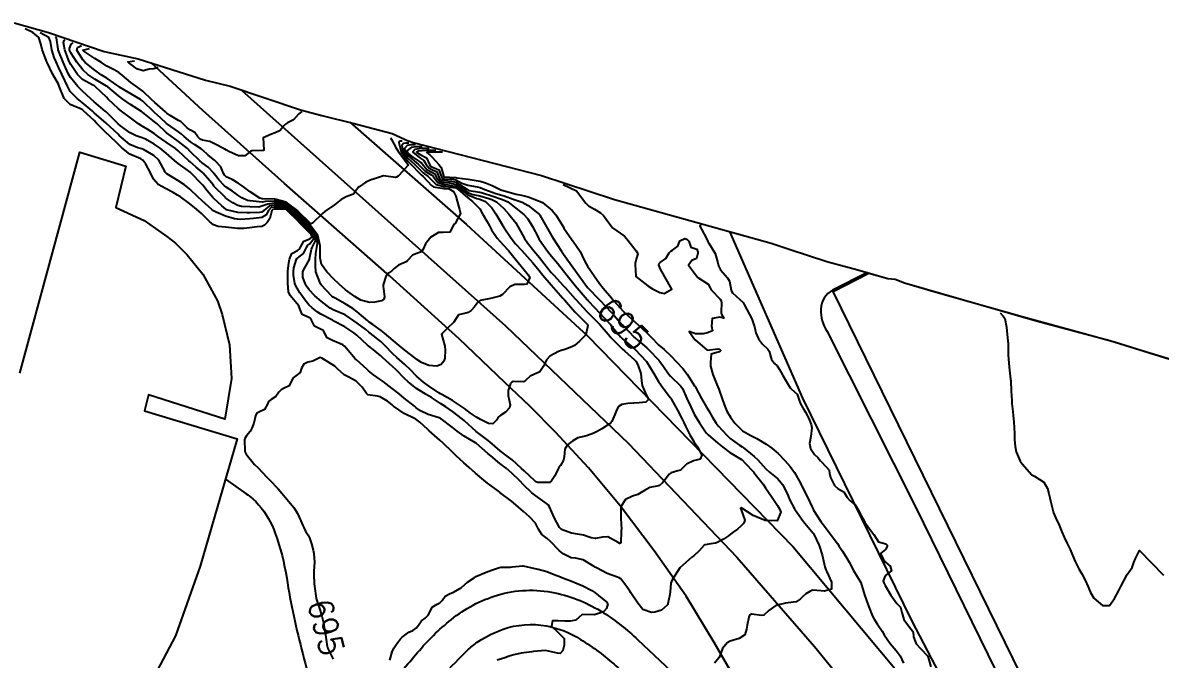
# Model space of a CAD drawing. Header units: metres. Extents: x 286371 to 293043, y 7462578 to 7466404.
# Drawn here: x 287804.7 to 287992.8, y 7465513.5 to 7465618.7 of the extents above; entities that cross this region are included whole.
import ezdxf
from ezdxf.enums import TextEntityAlignment as Align

# ---------------------------------------------------------------- set-up
doc = ezdxf.new("R2010")
doc.units = ezdxf.units.M
doc.header["$MEASUREMENT"] = 0
for name, color, linetype in [('Area', 45, 'Continuous'), ('Cotas', 45, 'Continuous'), ('Curvas de Nivel 1m', 11, 'Continuous'), ('Curvas de Nivel 5m', 15, 'Continuous'), ('Edificações', 30, 'Continuous'), ('Vias primárias', 230, 'Continuous')]:
    doc.layers.add(name, color=color, linetype=linetype)
doc.styles.add('Style-STANDARD', font='STANDARD.shx')

msp = doc.modelspace()

# ---------------------------------------------------------------- linework, layer by layer
at = {"layer": 'Area'}
msp.add_polyline3d([(287803.28, 7465618.67, 695.2), (287808.92, 7465617.04, 709.87), (287818.13, 7465613.92, 713.09), (287823.79, 7465612.71, 709.38), (287834.93, 7465609.21, 702.68), (287838.98, 7465608.19, 702.58), (287850.6, 7465604.26, 702.1), (287854.13, 7465603.36, 701.94), (287859.52, 7465602.05, 701.45), (287865.8, 7465600.37, 701.26), (287868.54, 7465599.13, 701.12), (287868.67, 7465599.08, 701.16), (287869.23, 7465598.91, 701.06), (287890.5, 7465593.42, 694.78), (287902.57, 7465589.48, 693.15), (287928.47, 7465582.24, 691.86), (287931.46, 7465581.26, 691.67), (287937.66, 7465579.2, 691.46), (287942.82, 7465577.83, 691.46), (287947.78, 7465576.43, 699.27), (287948.96, 7465576.32, 699.34), (287950.53, 7465575.67, 699.48), (287972.51, 7465569.38, 699.76), (287984.48, 7465566.17, 700.71), (287995.11, 7465562.88, 699.33)], dxfattribs=at)
at = {"layer": 'Curvas de Nivel 1m', "flags": 128}
for points, elevation in [([(287871.88, 7465597.88), (287870.6, 7465597.88), (287869.51, 7465597.74), (287869.22, 7465597.3), (287870.38, 7465596.36), (287871.03, 7465595.93), (287871.41, 7465595.26), (287871.82, 7465594.72), (287872.35, 7465594.45), (287873.16, 7465594.05), (287873.52, 7465593.23), (287873.83, 7465592.73), (287874.32, 7465592.58), (287875.64, 7465592.51), (287876.32, 7465592.31), (287878.14, 7465591.16), (287878.3, 7465591.05), (287878.47, 7465590.98), (287880.3, 7465590.69), (287880.87, 7465590.54), (287882.29, 7465590.05), (287883.85, 7465589.5), (287884.28, 7465589.36), (287884.89, 7465589.06), (287886.26, 7465588.05), (287887.55, 7465587.01), (287888.23, 7465586.25), (287888.98, 7465584.99), (287889.92, 7465583.24), (287890.06, 7465582.98), (287890.17, 7465582.79), (287891.46, 7465580.95), (287892.13, 7465580.09), (287893.1, 7465578.93), (287894.1, 7465577.68), (287894.7, 7465576.91), (287896.06, 7465575.23), (287896.36, 7465574.88), (287898.03, 7465572.94), (287898.1, 7465572.85), (287899.34, 7465571.5), (287899.96, 7465570.83), (287899.99, 7465570.79), (287901.89, 7465568.8), (287901.96, 7465568.71), (287903.55, 7465566.77), (287903.93, 7465566.39), (287905.9, 7465564.73), (287907.84, 7465562.7), (287907.86, 7465562.68), (287909.07, 7465560.69), (287909.81, 7465559.4), (287910.3, 7465558.67), (287911.78, 7465556.76), (287911.86, 7465556.64), (287911.97, 7465556.44), (287912.95, 7465554.63), (287913.72, 7465553.17), (287914.01, 7465552.61), (287914.31, 7465552), (287914.99, 7465550.59), (287915.67, 7465549.45), (287916.28, 7465548.58), (287916.98, 7465547.22), (287916.73, 7465546.57), (287915.85, 7465546.35), (287915.62, 7465546.3), (287914.47, 7465545.74), (287913.6, 7465544.84), (287913.48, 7465544.73), (287913.04, 7465544.62), (287911.93, 7465544.3), (287911.59, 7465544.05), (287910.97, 7465543.26), (287910.51, 7465542.66), (287910.01, 7465542.21), (287909.56, 7465542.08), (287908.4, 7465541.85), (287907.54, 7465541.38), (287906.42, 7465540.73), (287905.53, 7465540.44), (287904.38, 7465539.9), (287903.65, 7465538.77), (287903.62, 7465538.65), (287903.59, 7465536.77), (287903.69, 7465535.01), (287903.68, 7465534.77), (287903.67, 7465534.54), (287903.58, 7465532.77), (287903.52, 7465532.67), (287903.41, 7465532.64), (287903.15, 7465532.78), (287901.43, 7465533.7), (287900.56, 7465533.68), (287899.42, 7465533.43), (287898.7, 7465533.57), (287897.43, 7465533.98), (287896.12, 7465534.2), (287895.44, 7465534.32), (287893.81, 7465534.92), (287893.45, 7465535.26), (287892.56, 7465536.94), (287891.79, 7465538.66), (287891.63, 7465538.95), (287891.51, 7465539.09), (287891.07, 7465539.41), (287889.53, 7465540.47), (287888.88, 7465540.99), (287887.55, 7465542.27), (287886.83, 7465543.03), (287885.58, 7465544.25), (287884.62, 7465545.06), (287883.61, 7465545.84), (287882.08, 7465547.1), (287881.63, 7465547.49), (287879.72, 7465549.13), (287879.66, 7465549.18), (287879.55, 7465549.25), (287877.68, 7465550.35), (287876.52, 7465551.18), (287875.7, 7465551.83), (287873.86, 7465553.22), (287873.73, 7465553.31), (287873.58, 7465553.37), (287871.73, 7465553.92), (287870.45, 7465554.56), (287869.75, 7465555.06), (287869.46, 7465555.29), (287867.77, 7465556.65), (287866.96, 7465557.33), (287865.8, 7465558.24), (287864.3, 7465559.37), (287863.82, 7465559.72), (287862.71, 7465560.51), (287861.84, 7465561.16), (287861.57, 7465561.41), (287859.87, 7465562.96), (287859.61, 7465563.18), (287859.38, 7465563.44), (287857.9, 7465565.25), (287857.62, 7465565.47), (287855.92, 7465566.17), (287855.03, 7465566.61), (287854.51, 7465567.52), (287854.29, 7465567.87), (287853.95, 7465568.04), (287852.96, 7465568.54), (287852.45, 7465569.55), (287852.24, 7465569.83), (287851.98, 7465569.94), (287850.88, 7465570.47), (287850.46, 7465571.59), (287850.33, 7465571.91), (287850.01, 7465572.3), (287848.92, 7465573.61), (287848.66, 7465574.23), (287848.51, 7465575.62), (287848.5, 7465576.05), (287848.55, 7465577.61), (287848.71, 7465579.01), (287848.8, 7465579.6), (287849.19, 7465580.55), (287850.15, 7465581.04), (287850.48, 7465581.25), (287850.62, 7465581.58), (287851.18, 7465582.56), (287852.18, 7465582.97), (287852.47, 7465583.26), (287852.43, 7465583.55), (287852.19, 7465583.88), (287850.52, 7465585.58), (287850.22, 7465585.89), (287848.49, 7465587.61), (287848.25, 7465587.79), (287848.01, 7465587.85), (287846.25, 7465587.87), (287846.06, 7465587.84), (287845.9, 7465587.65), (287845.53, 7465586.35), (287845.1, 7465585.66), (287844.67, 7465585.2), (287844.2, 7465585.02), (287843.47, 7465584.95), (287842.2, 7465584.78), (287841.26, 7465584.67), (287840.2, 7465584.67), (287839.19, 7465584.77), (287838.2, 7465584.87), (287836.99, 7465585.01), (287836.21, 7465585.29), (287835.59, 7465585.81), (287834.24, 7465587.14), (287833.42, 7465587.85), (287832.27, 7465588.78), (287830.77, 7465589.89), (287830.29, 7465590.21), (287829.55, 7465590.65), (287828.3, 7465591.29), (287827.09, 7465591.94), (287826.33, 7465592.8), (287825.76, 7465593.96), (287825.02, 7465595.32), (287824.56, 7465595.98), (287824.38, 7465596.1), (287824.2, 7465596.17), (287822.39, 7465596.97), (287821.05, 7465598.03), (287820.41, 7465598.66), (287818.95, 7465600.07), (287818.44, 7465600.56), (287816.9, 7465602.1), (287816.47, 7465602.51), (287814.73, 7465604.13), (287814.5, 7465604.32), (287814.13, 7465604.5), (287812.51, 7465605.18), (287811.52, 7465606.18), (287810.84, 7465607.91), (287810.73, 7465608.19), (287810.57, 7465608.5), (287809.59, 7465610.21), (287808.72, 7465612.13), (287808.67, 7465612.22), (287808.63, 7465612.34), (287807.89, 7465614.24), (287807.7, 7465615.2), (287807.37, 7465616.24), (287806.36, 7465617.04), (287805.1, 7465617.67)], 696), ([(287870.76, 7465598.18), (287869.74, 7465598.18), (287868.91, 7465598.06), (287868.22, 7465597.49), (287868.24, 7465597.32), (287868.39, 7465597.12), (287869.2, 7465596.48), (287870.37, 7465595.7), (287870.62, 7465595.53), (287870.8, 7465595.28), (287871.54, 7465594.45), (287872.35, 7465594), (287872.82, 7465593.72), (287873.07, 7465593.24), (287873.59, 7465592.49), (287874.32, 7465592.26), (287875.32, 7465592.21), (287876.32, 7465591.96), (287877.58, 7465591.17), (287878.3, 7465590.64), (287879.11, 7465590.32), (287880.29, 7465590.08), (287881.75, 7465589.64), (287882.28, 7465589.45), (287883.02, 7465589.08), (287884.26, 7465587.98), (287885.1, 7465587.05), (287886.22, 7465585.63), (287886.59, 7465585.03), (287887, 7465584.21), (287887.65, 7465583.01), (287888.16, 7465582.3), (287889.22, 7465580.99), (287890.13, 7465579.88), (287890.89, 7465578.96), (287892.09, 7465577.42), (287892.5, 7465576.94), (287894.06, 7465575.27), (287894.39, 7465574.91), (287896.03, 7465573.07), (287896.2, 7465572.88), (287898, 7465570.95), (287898.09, 7465570.85), (287899.97, 7465568.98), (287900.11, 7465568.82), (287901.18, 7465567.57), (287901.83, 7465566.8), (287901.93, 7465566.68), (287903.84, 7465564.77), (287903.9, 7465564.71), (287904.23, 7465564.43), (287905.88, 7465562.98), (287906.09, 7465562.73), (287906.43, 7465562.16), (287906.9, 7465560.72), (287907.03, 7465559.51), (287907.13, 7465558.71), (287907.78, 7465557.21), (287908.06, 7465556.7), (287908.13, 7465556.34), (287907.76, 7465555.96), (287906.61, 7465555.88), (287905.76, 7465555.83), (287904.78, 7465555.73), (287903.76, 7465555.61), (287903.24, 7465555.28), (287902.92, 7465554.78), (287902.6, 7465553.91), (287902.1, 7465552.79), (287901.94, 7465552.56), (287901.71, 7465552.37), (287900.45, 7465551.57), (287899.69, 7465551.12), (287899.11, 7465550.84), (287898.09, 7465550.45), (287897.68, 7465550.36), (287896.49, 7465550.06), (287895.66, 7465549.6), (287895.26, 7465549.3), (287894.78, 7465548.91), (287894.34, 7465548.22), (287894.21, 7465546.92), (287894.14, 7465546.39), (287893.6, 7465545.53), (287893.33, 7465545.19), (287893.21, 7465544.93), (287892.71, 7465543.8), (287892.16, 7465542.95), (287891.83, 7465542.68), (287891.56, 7465542.68), (287889.85, 7465542.69), (287889.56, 7465542.82), (287889.37, 7465542.99), (287887.59, 7465544.63), (287887.17, 7465545.02), (287885.61, 7465546.43), (287884.82, 7465547.06), (287883.64, 7465547.94), (287882.3, 7465549.09), (287881.67, 7465549.62), (287879.69, 7465551.13), (287877.72, 7465552.9), (287877.41, 7465553.17), (287875.74, 7465554.44), (287874.63, 7465555.21), (287873.76, 7465555.78), (287872.3, 7465556.72), (287871.78, 7465557.04), (287871.39, 7465557.26), (287869.8, 7465558.23), (287868.42, 7465559.31), (287867.82, 7465559.9), (287866.45, 7465561.34), (287865.85, 7465561.88), (287864.17, 7465563.37), (287863.88, 7465563.64), (287862.62, 7465564.67), (287861.9, 7465565.23), (287861.7, 7465565.41), (287859.93, 7465567.05), (287859.46, 7465567.44), (287857.96, 7465568.44), (287856.03, 7465569.43), (287855.97, 7465569.46), (287855.96, 7465569.48), (287855.92, 7465569.5), (287853.99, 7465570.54), (287853.39, 7465570.93), (287852.55, 7465571.55), (287852.01, 7465572.05), (287851.35, 7465572.89), (287850.84, 7465573.58), (287850.51, 7465574.05), (287850.05, 7465574.79), (287849.79, 7465575.32), (287849.71, 7465575.59), (287849.47, 7465576.98), (287849.46, 7465577.59), (287849.54, 7465578.15), (287849.97, 7465579.59), (287850.02, 7465579.69), (287850.13, 7465579.76), (287851.14, 7465580.57), (287851.61, 7465581.56), (287851.81, 7465581.91), (287852.16, 7465582.16), (287852.76, 7465582.96), (287852.69, 7465583.55), (287852.19, 7465584.21), (287850.86, 7465585.57), (287850.22, 7465586.21), (287848.82, 7465587.61), (287848.25, 7465588.04), (287847.69, 7465588.18), (287846.25, 7465588.2), (287845.78, 7465588.12), (287845.31, 7465587.66), (287844.95, 7465586.95), (287844.23, 7465586.47), (287842.82, 7465586.3), (287842.22, 7465586.27), (287840.66, 7465586.18), (287840.22, 7465586.19), (287839.68, 7465586.29), (287838.23, 7465586.7), (287836.68, 7465587.36), (287836.24, 7465587.58), (287835.93, 7465587.81), (287834.28, 7465589.28), (287833.69, 7465589.84), (287832.3, 7465591.2), (287831.43, 7465591.88), (287830.32, 7465592.58), (287828.53, 7465593.73), (287828.34, 7465593.86), (287828.29, 7465593.93), (287828.22, 7465594.05), (287827.19, 7465595.94), (287826.39, 7465596.72), (287824.65, 7465597.73), (287824.4, 7465597.83), (287823.74, 7465597.99), (287822.41, 7465598.57), (287820.64, 7465600.04), (287820.44, 7465600.24), (287818.46, 7465602.07), (287816.49, 7465603.81), (287816.16, 7465604.11), (287814.51, 7465605.48), (287813.66, 7465606.15), (287812.55, 7465607.34), (287812.08, 7465608.17), (287811.63, 7465609.13), (287811.15, 7465610.19), (287810.61, 7465611.35), (287810.22, 7465612.2), (287809.89, 7465612.95), (287809.48, 7465614.21), (287809.3, 7465615.59), (287808.98, 7465616.22), (287807.59, 7465617.01)], 697), ([(287869.64, 7465598.48), (287868.88, 7465598.48), (287868.27, 7465598.39), (287867.82, 7465597.91), (287867.91, 7465597.32), (287868.39, 7465596.72), (287870.09, 7465595.29), (287870.36, 7465595.03), (287871.26, 7465594.17), (287872.34, 7465593.5), (287872.48, 7465593.4), (287872.57, 7465593.25), (287873.34, 7465592.26), (287874.31, 7465591.95), (287875.01, 7465591.91), (287876.31, 7465591.64), (287877.1, 7465591.17), (287878.29, 7465590.23), (287879.78, 7465589.64), (287880.28, 7465589.52), (287881.21, 7465589.11), (287882.26, 7465588.07), (287882.92, 7465587.08), (287884.05, 7465585.23), (287884.15, 7465585.07), (287884.21, 7465584.96), (287885.45, 7465583.05), (287886.16, 7465582.14), (287887.21, 7465581.02), (287888.13, 7465580.04), (287889.06, 7465578.99), (287890.1, 7465577.72), (287890.7, 7465576.97), (287892.06, 7465575.37), (287892.44, 7465574.94), (287894.03, 7465573.18), (287894.27, 7465572.91), (287895.99, 7465570.91), (287896.01, 7465570.88), (287897.96, 7465568.91), (287898.02, 7465568.85), (287898.17, 7465568.65), (287897.94, 7465567.57), (287897.74, 7465567.06), (287897.6, 7465566.86), (287896.76, 7465566.04), (287895.91, 7465565.36), (287895.61, 7465565.19), (287894.95, 7465564.9), (287894.16, 7465564.65), (287893.9, 7465564.57), (287893.3, 7465564.33), (287891.88, 7465563.59), (287891.28, 7465562.96), (287890.86, 7465561.97), (287890.23, 7465560.98), (287889.98, 7465560.85), (287889.84, 7465560.81), (287888.59, 7465560.25), (287887.82, 7465559.53), (287887.49, 7465559.35), (287885.82, 7465559.39), (287885.56, 7465559.3), (287885.38, 7465559.05), (287884.96, 7465557.89), (287884.98, 7465557.06), (287885.28, 7465555.54), (287885.2, 7465555.05), (287884.5, 7465554.31), (287883.74, 7465553.82), (287883.32, 7465553.5), (287883.1, 7465553.08), (287882.44, 7465552.37), (287881.71, 7465552.43), (287880.41, 7465553.12), (287879.73, 7465553.52), (287878.75, 7465554.14), (287877.75, 7465554.9), (287877.4, 7465555.17), (287875.77, 7465556.23), (287873.98, 7465557.22), (287873.79, 7465557.33), (287873.51, 7465557.51), (287871.81, 7465558.67), (287870.98, 7465559.27), (287869.83, 7465560.26), (287868.82, 7465561.3), (287867.86, 7465562.22), (287866.55, 7465563.33), (287865.88, 7465563.96), (287864.57, 7465565.36), (287863.91, 7465565.98), (287862.14, 7465567.4), (287861.94, 7465567.56), (287861.4, 7465567.96), (287859.97, 7465569.03), (287859.43, 7465569.44), (287857.99, 7465570.38), (287856.42, 7465571.07), (287856, 7465571.23), (287855.54, 7465571.5), (287854.02, 7465572.64), (287852.99, 7465573.54), (287852.05, 7465574.54), (287851.62, 7465575.12), (287851.38, 7465575.56), (287851.01, 7465576.64), (287851.02, 7465577.57), (287851.37, 7465578.3), (287852.09, 7465579.56), (287852.1, 7465579.58), (287852.13, 7465579.65), (287852.45, 7465581.25), (287852.57, 7465581.55), (287853.08, 7465582.63), (287852.95, 7465583.54), (287852.2, 7465584.55), (287851.19, 7465585.57), (287850.23, 7465586.54), (287849.16, 7465587.6), (287848.25, 7465588.29), (287847.37, 7465588.51), (287846.26, 7465588.53), (287845.51, 7465588.4), (287844.58, 7465587.67), (287844.43, 7465587.48), (287844.24, 7465587.35), (287843.86, 7465587.3), (287842.24, 7465587.28), (287841.78, 7465587.26), (287840.24, 7465587.34), (287838.4, 7465587.77), (287838.29, 7465587.82), (287838.25, 7465587.85), (287837.63, 7465588.41), (287836.28, 7465589.63), (287836.11, 7465589.81), (287835.21, 7465590.91), (287834.45, 7465591.83), (287834.32, 7465591.99), (287832.48, 7465593.86), (287832.35, 7465593.98), (287831.94, 7465594.29), (287830.37, 7465595.4), (287829.77, 7465595.9), (287828.39, 7465597.15), (287827.42, 7465597.94), (287826.41, 7465598.63), (287824.98, 7465599.42), (287824.43, 7465599.66), (287823.44, 7465600), (287822.44, 7465600.48), (287820.85, 7465601.64), (287820.46, 7465601.97), (287820.39, 7465602.05), (287818.49, 7465603.93), (287818.33, 7465604.08), (287816.52, 7465605.61), (287815.92, 7465606.11), (287814.54, 7465607.35), (287813.77, 7465608.15), (287812.59, 7465609.62), (287812.27, 7465610.17), (287811.99, 7465610.78), (287811.38, 7465612.18), (287810.65, 7465613.93), (287810.55, 7465614.2), (287810.53, 7465614.32), (287810.26, 7465616.2), (287810.08, 7465616.35)], 698), ([(287868.52, 7465598.78), (287868.03, 7465598.78), (287867.63, 7465598.72), (287867.36, 7465598.38), (287867.58, 7465597.33), (287868.38, 7465596.29), (287869.46, 7465595.3), (287870.35, 7465594.4), (287870.93, 7465593.86), (287871.74, 7465593.26), (287872.32, 7465592.64), (287873.05, 7465591.97), (287874.31, 7465591.63), (287874.7, 7465591.6), (287876.31, 7465591.37), (287876.66, 7465591.18), (287878.28, 7465589.73), (287879.09, 7465589.14), (287880.26, 7465587.92), (287880.71, 7465587.12), (287881.42, 7465585.91), (287881.88, 7465585.1), (287882.2, 7465584.46), (287883.12, 7465583.08), (287884.16, 7465581.99), (287885.02, 7465581.05), (287886.12, 7465579.65), (287886.64, 7465579.03), (287888.09, 7465577.23), (287888.26, 7465577), (287888.53, 7465576.55), (287888.06, 7465575.5), (287887.65, 7465575.42), (287886.06, 7465575.44), (287885.22, 7465575.05), (287884.03, 7465573.77), (287883.61, 7465573.5), (287882.02, 7465573.1), (287880.35, 7465572.8), (287880.02, 7465572.57), (287879.41, 7465571.74), (287878.86, 7465571.15), (287878.34, 7465570.8), (287877.99, 7465570.69), (287876.77, 7465570.39), (287875.96, 7465569.19), (287874.93, 7465568.22), (287873.93, 7465567.22), (287874.49, 7465565.22), (287874.55, 7465564.56), (287874.5, 7465563.22), (287874.33, 7465562.75), (287873.86, 7465562.18), (287873.18, 7465561.91), (287871.86, 7465562.03), (287870.61, 7465562.52), (287869.87, 7465563.03), (287869.54, 7465563.29), (287867.89, 7465564.59), (287866.94, 7465565.33), (287865.92, 7465566.17), (287864.53, 7465567.37), (287863.94, 7465567.83), (287862.57, 7465568.79), (287861.97, 7465569.22), (287861.74, 7465569.41), (287860, 7465570.91), (287859.27, 7465571.45), (287858.02, 7465572.22), (287856.37, 7465573.15), (287856.03, 7465573.34), (287855.83, 7465573.5), (287854.06, 7465575.36), (287853.95, 7465575.53), (287853.82, 7465575.78), (287853.17, 7465577.54), (287853.09, 7465578.56), (287853.1, 7465579.54), (287853.14, 7465580.54), (287853.3, 7465581.54), (287853.45, 7465582.25), (287853.21, 7465583.54), (287852.2, 7465584.88), (287851.53, 7465585.56), (287850.23, 7465586.86), (287849.5, 7465587.6), (287848.26, 7465588.53), (287847.05, 7465588.85), (287846.26, 7465588.86), (287845.2, 7465588.72), (287844.25, 7465588.34), (287843.72, 7465588.22), (287842.25, 7465588.26), (287840.84, 7465588.32), (287840.26, 7465588.48), (287839.44, 7465588.93), (287838.28, 7465589.71), (287838.21, 7465589.78), (287836.31, 7465591.69), (287836.21, 7465591.81), (287835.56, 7465592.58), (287834.52, 7465593.83), (287834.43, 7465593.92), (287834.35, 7465594), (287833.39, 7465594.82), (287832.37, 7465595.69), (287832.17, 7465595.87), (287830.4, 7465597.53), (287829.92, 7465597.9), (287828.42, 7465598.92), (287826.99, 7465599.95), (287826.44, 7465600.35), (287825.38, 7465601.04), (287824.46, 7465601.6), (287823.83, 7465601.99), (287822.48, 7465602.94), (287821, 7465604.04), (287820.5, 7465604.46), (287818.83, 7465606.07), (287818.53, 7465606.37), (287816.73, 7465608.1), (287816.56, 7465608.23), (287816.3, 7465608.37), (287814.58, 7465609.32), (287813.72, 7465610.15), (287812.62, 7465611.76), (287812.41, 7465612.17), (287812.23, 7465612.57), (287811.63, 7465614.18), (287811.45, 7465615.41), (287811.55, 7465615.75), (287811.7, 7465615.83)], 699), ([(287865.49, 7465599.67), (287865.68, 7465599.36), (287866.4, 7465598.07), (287866.82, 7465597.34), (287868.36, 7465595.32), (287868.41, 7465595.26), (287868.36, 7465595.11), (287867.55, 7465594.13), (287866.76, 7465593.34), (287866.51, 7465593.16), (287866.33, 7465593.1), (287864.33, 7465593.37), (287862.86, 7465592.87), (287862.32, 7465592.72), (287861.42, 7465592.32), (287860.31, 7465591.58), (287860.23, 7465591.51), (287860.18, 7465591.44), (287859.38, 7465590.36), (287858.28, 7465589.95), (287857.37, 7465589.48), (287856.26, 7465588.61), (287854.7, 7465587.52), (287854.24, 7465587.16), (287852.61, 7465585.55), (287852.32, 7465585.45), (287852.21, 7465585.55), (287850.24, 7465587.51), (287850.17, 7465587.59), (287848.27, 7465589.03), (287846.4, 7465589.51), (287846.27, 7465589.51), (287844.38, 7465589.57), (287844.27, 7465589.57), (287843.88, 7465589.68), (287842.3, 7465590.76), (287840.95, 7465591.72), (287840.32, 7465592.17), (287839.34, 7465592.77), (287838.34, 7465593.24), (287838.04, 7465593.47), (287837.87, 7465593.77), (287837.43, 7465594.85), (287836.59, 7465595.79), (287836.38, 7465595.96), (287835.37, 7465596.79), (287834.4, 7465597.65), (287834.17, 7465597.84), (287833.1, 7465598.54), (287832.42, 7465599.01), (287831.38, 7465599.88), (287830.88, 7465600.33), (287830.45, 7465600.67), (287828.61, 7465601.92), (287828.47, 7465602.04), (287827.45, 7465602.97), (287826.49, 7465603.86), (287826.39, 7465603.96), (287824.52, 7465605.73), (287824.16, 7465605.99), (287822.54, 7465606.92), (287820.71, 7465608.04), (287820.56, 7465608.15), (287820.24, 7465608.37), (287818.58, 7465609.51), (287817.68, 7465610.09), (287816.61, 7465610.85), (287815.01, 7465612.13), (287814.63, 7465612.54), (287813.65, 7465614.15), (287813.75, 7465614.61), (287814.38, 7465614.89)], 701), ([(287850.82, 7465603.99), (287850.34, 7465603.64), (287850.29, 7465603.59), (287849.45, 7465602.63), (287848.47, 7465602.11), (287848.15, 7465601.94), (287847.88, 7465601.62), (287847.24, 7465600.85), (287846.45, 7465600.48), (287845.82, 7465600.28), (287844.43, 7465599.67), (287844.54, 7465597.67), (287844.5, 7465597.58), (287844.4, 7465597.55), (287842.57, 7465597.53), (287842.4, 7465597.45), (287841.4, 7465596.7), (287840.39, 7465596.71), (287838.75, 7465597.41), (287838.4, 7465597.61), (287838.11, 7465597.77), (287836.42, 7465598.68), (287835.65, 7465599.04), (287834.43, 7465599.29), (287834.03, 7465599.44), (287833.63, 7465599.84), (287833.15, 7465600.56), (287832.45, 7465600.95), (287831.89, 7465601.3), (287831.3, 7465601.88), (287830.89, 7465602.31), (287830.47, 7465602.54), (287829.04, 7465603.36), (287828.49, 7465603.76), (287828.3, 7465603.93), (287826.52, 7465605.47), (287826.01, 7465605.96), (287824.55, 7465607.39), (287823.73, 7465608), (287822.57, 7465608.79), (287821.11, 7465610.04), (287820.59, 7465610.43), (287819.78, 7465610.87), (287818.61, 7465611.5), (287817.7, 7465612.09), (287816.63, 7465612.79), (287814.8, 7465613.99), (287814.65, 7465614.1), (287814.63, 7465614.13), (287815.72, 7465614.42)], 702), ([(287827.04, 7465611.33), (287826.84, 7465611.2), (287826.35, 7465611.08), (287825.57, 7465611), (287824.6, 7465610.75), (287823.54, 7465611.06), (287822.61, 7465611.78), (287822.27, 7465612.02), (287822.05, 7465612.21), (287823.14, 7465612.37)], 703), ([(287874.12, 7465597.28), (287872.31, 7465597.28), (287871.54, 7465597.26), (287871.99, 7465596.85), (287872.38, 7465596.44), (287873.52, 7465595.23), (287873.9, 7465594.77), (287874.31, 7465593.21), (287876.27, 7465593.12), (287876.33, 7465593.1), (287876.48, 7465593.04), (287878.33, 7465592.81), (287878.7, 7465592.78), (287880.32, 7465592.52), (287881.2, 7465592.24), (287882.31, 7465591.76), (287883.75, 7465591.07), (287884.3, 7465590.89), (287884.53, 7465590.83), (287886.29, 7465590.35), (287887.15, 7465590.16), (287888.29, 7465589.9), (287890, 7465589.26), (287890.28, 7465589.15), (287890.66, 7465588.97), (287892.24, 7465587.67), (287892.87, 7465586.93), (287893.95, 7465585.18), (287894.1, 7465584.92), (287894.2, 7465584.73), (287895.43, 7465582.9), (287896.16, 7465581.94), (287896.87, 7465580.87), (287897.56, 7465579.42), (287897.84, 7465578.86), (287898.11, 7465578.43), (287899.2, 7465576.84), (287900.07, 7465575.61), (287900.68, 7465574.82), (287902.03, 7465573.2), (287902.39, 7465572.79), (287904, 7465571.04), (287904.27, 7465570.76), (287905.97, 7465569.19), (287906.48, 7465568.73), (287907.94, 7465567.39), (287908.63, 7465566.69), (287909.91, 7465565.38), (287910.74, 7465564.66), (287911.88, 7465563.62), (287912.82, 7465562.63), (287913.85, 7465561.54), (287914.58, 7465560.6), (287915.81, 7465558.69), (287915.87, 7465558.58), (287915.94, 7465558.45), (287916.95, 7465556.57), (287917.75, 7465555.17), (287918.13, 7465554.55), (287918.73, 7465553.54), (287919.36, 7465552.53), (287919.71, 7465552.08), (287921.11, 7465550.5), (287921.68, 7465549.99), (287923.25, 7465548.88), (287923.66, 7465548.6), (287923.85, 7465548.46), (287925.63, 7465547.01), (287926.26, 7465546.42), (287927.6, 7465544.95), (287928.21, 7465544.4), (287929.57, 7465543.31), (287930.36, 7465542.36), (287931.2, 7465540.68), (287931.33, 7465540.35), (287931.52, 7465539.89), (287932.31, 7465538.33), (287933.47, 7465536.69), (287933.78, 7465536.31), (287935.43, 7465534.34), (287935.47, 7465534.28), (287935.54, 7465534.18), (287936.38, 7465532.27), (287936.9, 7465530.74), (287937.02, 7465530.26), (287937.35, 7465528.77), (287937.51, 7465528.25), (287937.65, 7465527.94), (287938.43, 7465526.24), (287938.45, 7465525.08), (287937.29, 7465524.72), (287936.74, 7465524.81), (287935.29, 7465524.88), (287934.87, 7465524.71), (287934.22, 7465524.3), (287933.7, 7465523.88), (287933.27, 7465523.44), (287932.59, 7465523), (287931.26, 7465522.81), (287930.86, 7465522.75), (287929.25, 7465522.37), (287928.1, 7465521.54), (287927.23, 7465520.8), (287926.92, 7465520.71), (287925.23, 7465520.92), (287924.88, 7465520.79), (287924.75, 7465520.44), (287924.51, 7465519.14), (287924.39, 7465518.45), (287924.12, 7465517.51), (287923.17, 7465516.9), (287921.7, 7465516.49), (287921.16, 7465516.18), (287920.4, 7465515.26), (287920.12, 7465514.52), (287919.88, 7465513.77), (287919.11, 7465512.85)], 694), ([(287894.08, 7465591.97), (287896.29, 7465590.88), (287897.79, 7465588.86), (287898.26, 7465588.43), (287899.23, 7465587.86), (287900.24, 7465587.29), (287900.75, 7465586.82), (287902.2, 7465584.79), (287904.18, 7465583.41), (287904.77, 7465582.76), (287906.15, 7465580.97), (287906.31, 7465580.73), (287906.39, 7465580.48), (287906.13, 7465579.59), (287905.96, 7465578.89), (287905.96, 7465578.74), (287906.08, 7465576.73), (287908.06, 7465575.21), (287908.86, 7465574.69), (287910.05, 7465574.11), (287910.76, 7465573.94), (287912.05, 7465574.64), (287910.88, 7465576.66), (287910.1, 7465578.05), (287909.87, 7465578.68), (287909.92, 7465578.88), (287910.12, 7465579.07), (287911.06, 7465579.73), (287911.59, 7465580.65), (287911.86, 7465580.94), (287912.15, 7465581.11), (287913.04, 7465581.75), (287913.37, 7465582.63), (287914.18, 7465583.04), (287914.49, 7465582.92), (287914.85, 7465582.6), (287915.17, 7465581.61), (287916.15, 7465581.27), (287916.35, 7465580.78), (287916.36, 7465580.58), (287916.13, 7465579.74), (287915.34, 7465579.38), (287914.78, 7465578.6), (287916.09, 7465576.87), (287916.21, 7465576.71), (287916.35, 7465576.58), (287918.07, 7465575.47), (287918.36, 7465574.85), (287918.53, 7465574.55), (287920.03, 7465573), (287920.2, 7465572.7), (287920.24, 7465572.52), (287920.21, 7465570.74), (287920.25, 7465570.52), (287920.62, 7465569.87), (287919.98, 7465570.01), (287918.7, 7465569.82), (287918.61, 7465568.54), (287918.74, 7465567.74), (287917.94, 7465567.42), (287917.21, 7465567.29), (287915.93, 7465567.26), (287914.91, 7465567.64), (287915.63, 7465566.59), (287915.92, 7465566.25), (287917.89, 7465564.55), (287919.66, 7465564.77), (287919.9, 7465564.76), (287920.13, 7465564.52), (287920.04, 7465564.38), (287919.89, 7465564.28), (287918.55, 7465563.88), (287918.42, 7465562.55), (287918.45, 7465561.95), (287918.79, 7465560.54), (287919.46, 7465558.88), (287919.62, 7465558.53), (287919.8, 7465558.12), (287920.38, 7465556.52), (287920.68, 7465555.59), (287921.14, 7465554.5), (287921.73, 7465553.49), (287922.46, 7465552.48), (287923.7, 7465551.21), (287925.09, 7465550.44), (287925.68, 7465550.21), (287926.11, 7465549.99), (287927.66, 7465549.03), (287928.59, 7465548.39), (287929.64, 7465547.5), (287930.74, 7465546.36), (287931.61, 7465545.33), (287932.3, 7465544.33), (287933.29, 7465542.59), (287933.43, 7465542.32), (287933.55, 7465542.07), (287934.48, 7465540.3), (287935.29, 7465538.5), (287935.39, 7465538.29), (287935.49, 7465538.1), (287936.7, 7465536.27), (287937.45, 7465535.25), (287938.22, 7465534.24), (287939.41, 7465532.62), (287939.68, 7465532.22), (287940.27, 7465531.33), (287941, 7465530.2), (287941.36, 7465529.54), (287942.09, 7465528.18), (287943.31, 7465526.16), (287943.89, 7465524.16), (287944.21, 7465523.21), (287944.61, 7465522.14), (287945.23, 7465520.61), (287945.48, 7465520.13), (287945.97, 7465519.36), (287946.81, 7465518.11), (287947.18, 7465517.53), (287948.15, 7465516.09), (287949.14, 7465514.94), (287949.82, 7465514.06), (287950.33, 7465512.83)], 693), ([(287916.94, 7465585.38), (287916.69, 7465585.08), (287916.92, 7465584.56), (287917.81, 7465582.92), (287918.01, 7465582.55), (287918.06, 7465582.44), (287918.17, 7465582.25), (287919.19, 7465580.53), (287919.66, 7465578.99), (287919.77, 7465578.52), (287919.87, 7465578.28), (287920.1, 7465577.82), (287921.23, 7465576.5), (287921.55, 7465575.97), (287921.84, 7465574.49), (287921.88, 7465574.32), (287922.05, 7465574.04), (287923.83, 7465572.46), (287923.9, 7465572.35), (287924.01, 7465572.11), (287924.9, 7465570.44), (287925.26, 7465569.72), (287925.69, 7465568.43), (287925.74, 7465568.22), (287925.94, 7465567.44), (287926.37, 7465566.42), (287927.05, 7465565.55), (287927.9, 7465564.76), (287928.12, 7465564.39), (287928.5, 7465563.02), (287928.99, 7465562.38), (287929.45, 7465561.97), (287929.85, 7465561.36), (287930.4, 7465560.36), (287930.93, 7465559.46), (287931.62, 7465558.34), (287931.7, 7465558.23), (287931.8, 7465558.14), (287932.76, 7465557.3), (287933.1, 7465556.32), (287933.25, 7465555.8), (287933.75, 7465554.91), (287934.17, 7465554.3), (287934.72, 7465553.29), (287935.07, 7465552.29), (287935.17, 7465551.75), (287935.04, 7465550.29), (287934.81, 7465549.16), (287934.98, 7465548.29), (287935.64, 7465547.34), (287936.17, 7465546.83), (287936.63, 7465546.27), (287937.6, 7465545.23), (287938.06, 7465544.71), (287938.12, 7465544.25), (287938.28, 7465543.54), (287938.93, 7465542.23), (287939.55, 7465541.65), (287940.47, 7465541.14), (287941.04, 7465540.2), (287941.52, 7465539.66), (287942.34, 7465539.01), (287942.87, 7465538.17), (287943.48, 7465537.02), (287943.8, 7465536.49), (287943.97, 7465536.15), (287944.55, 7465535.24), (287945.43, 7465534.13), (287946.22, 7465532.92), (287947.41, 7465532.56), (287947.63, 7465532.33), (287947.67, 7465532.1), (287947.4, 7465531.65), (287946.55, 7465530.96), (287946.97, 7465530.11), (287947.37, 7465529.52), (287948.16, 7465528.89), (287948.37, 7465528.09), (287947.77, 7465527.66), (287947.33, 7465527.27), (287947, 7465526.43), (287947.09, 7465526.11), (287947.31, 7465525.68), (287948.23, 7465524.09), (287949.26, 7465522.72), (287949.86, 7465522.07), (287950.07, 7465521.23), (287950.39, 7465520.06), (287951.2, 7465518.99), (287951.96, 7465518.03), (287952.02, 7465517.18), (287952.47, 7465516.02), (287953.14, 7465515.25), (287954.4, 7465514), (287954.87, 7465512.22)], 692), ([(287966.33, 7465570.72), (287966.86, 7465570.18), (287967.1, 7465569.8), (287967.38, 7465568.36), (287967.45, 7465567.79), (287967.63, 7465566.08), (287967.65, 7465565.79), (287967.64, 7465564.04), (287967.65, 7465563.79), (287967.85, 7465561.78), (287968.07, 7465559.78), (287968.09, 7465559.51), (287968.14, 7465557.78), (287968.25, 7465556.26), (287968.29, 7465555.78), (287968.41, 7465554.45), (287968.48, 7465553.78), (287968.61, 7465552.67), (287968.68, 7465551.78), (287968.69, 7465550.78), (287968.71, 7465549.78), (287968.8, 7465548.63), (287969, 7465547.77), (287969.62, 7465546.24), (287969.95, 7465545.76), (287971.59, 7465543.99), (287972.03, 7465543.73), (287973.57, 7465542.73), (287974.14, 7465541.7), (287974.37, 7465540.86), (287974.66, 7465539.69), (287975.06, 7465538.11), (287975.17, 7465537.68), (287975.47, 7465536.93), (287976.09, 7465535.66), (287976.54, 7465534.56), (287976.9, 7465533.65), (287977.41, 7465532.63), (287977.93, 7465531.64), (287978.31, 7465530.7), (287978.74, 7465529.62), (287979.35, 7465528.42), (287979.83, 7465527.61), (287980.47, 7465526.44), (287980.85, 7465525.59), (287981.29, 7465524.5), (287981.82, 7465523.58), (287983.26, 7465522.36), (287984.43, 7465522.37), (287985.27, 7465523.52), (287985.96, 7465524.85), (287986.31, 7465525.51), (287987.33, 7465527.48), (287988.18, 7465528.64), (287988.46, 7465529.47), (287988.71, 7465530.13), (287989.39, 7465531.45), (287991.36, 7465529.42), (287993.33, 7465527.39)], 691)]:
    msp.add_lwpolyline(points, dxfattribs=dict(at, elevation=elevation))
at = {"layer": 'Curvas de Nivel 5m', "flags": 128}
for points, elevation in [([(287867.41, 7465599.08), (287867.17, 7465599.08), (287866.99, 7465599.05), (287866.88, 7465598.88), (287867.26, 7465597.33), (287868.37, 7465595.82), (287868.89, 7465595.31), (287870.34, 7465593.78), (287870.6, 7465593.54), (287870.92, 7465593.28), (287872.31, 7465591.76), (287872.64, 7465591.58), (287874.31, 7465591.31), (287874.39, 7465591.31), (287875.2, 7465591.21), (287875.91, 7465590.8), (287876.29, 7465590.02), (287876.52, 7465589.18), (287876.91, 7465587.84), (287877.07, 7465587.18), (287876.22, 7465585.52), (287876.05, 7465585.37), (287875.91, 7465585.2), (287875.33, 7465584.08), (287874.2, 7465584.02), (287873.43, 7465584), (287872.18, 7465583.25), (287871.31, 7465582.13), (287870.91, 7465581.27), (287870.62, 7465580.81), (287870.14, 7465580.63), (287869.15, 7465580.28), (287868.27, 7465579.31), (287868.2, 7465579.23), (287868.12, 7465579.19), (287866.81, 7465578.63), (287866.1, 7465578.05), (287865.74, 7465577.7), (287865.25, 7465577.36), (287864.72, 7465576.73), (287864.31, 7465575.37), (287864.31, 7465575.12), (287864.49, 7465573.37), (287864.41, 7465572.98), (287864.02, 7465572.73), (287862.92, 7465572.49), (287862.02, 7465572.47), (287860.62, 7465572.83), (287860.03, 7465573.17), (287859.62, 7465573.44), (287858.05, 7465574.56), (287856.99, 7465575.48), (287856.08, 7465576.37), (287854.96, 7465577.51), (287854.11, 7465578.75), (287853.92, 7465579.53), (287853.9, 7465579.75), (287853.88, 7465581.53), (287853.89, 7465581.8), (287853.47, 7465583.54), (287852.21, 7465585.22), (287851.86, 7465585.56), (287850.24, 7465587.19), (287849.83, 7465587.59), (287848.26, 7465588.78), (287846.73, 7465589.18), (287846.27, 7465589.19), (287844.83, 7465589.11), (287844.26, 7465589.04), (287842.79, 7465589.18), (287842.27, 7465589.23), (287841.84, 7465589.29), (287840.93, 7465589.72), (287840.28, 7465590.17), (287839.36, 7465590.82), (287838.31, 7465591.53), (287838.01, 7465591.78), (287837.19, 7465592.65), (287836.34, 7465593.69), (287836.26, 7465593.81), (287835.34, 7465594.8), (287834.37, 7465595.53), (287833.97, 7465595.84), (287832.4, 7465597.42), (287831.91, 7465597.87), (287830.42, 7465599.06), (287829.21, 7465599.91), (287828.44, 7465600.5), (287826.89, 7465601.95), (287826.47, 7465602.32), (287824.82, 7465603.65), (287824.49, 7465603.89), (287824.34, 7465603.99), (287822.51, 7465605.15), (287821.25, 7465606.03), (287820.53, 7465606.58), (287818.73, 7465608.07), (287818.56, 7465608.2), (287818.26, 7465608.37), (287816.58, 7465609.38), (287815.43, 7465610.12), (287814.61, 7465610.87), (287813.63, 7465612.15), (287812.65, 7465613.69), (287812.43, 7465614.17), (287812.4, 7465614.43), (287812.68, 7465615.16), (287813.04, 7465615.36)], 700), ([(287873, 7465597.58), (287871.45, 7465597.58), (287870.01, 7465597.48), (287869.81, 7465597.29), (287870.39, 7465596.9), (287871.45, 7465596.33), (287871.93, 7465595.25), (287872.1, 7465594.99), (287872.36, 7465594.87), (287873.49, 7465594.37), (287873.93, 7465593.22), (287874.08, 7465592.97), (287874.33, 7465592.89), (287875.95, 7465592.82), (287876.33, 7465592.7), (287877.3, 7465592.19), (287878.31, 7465591.83), (287879.86, 7465591.58), (287880.31, 7465591.46), (287881.13, 7465591.11), (287882.3, 7465590.66), (287882.91, 7465590.47), (287884.29, 7465590.07), (287885.8, 7465589.52), (287886.28, 7465589.36), (287887.26, 7465589.02), (287888.27, 7465588.47), (287890.15, 7465586.98), (287890.23, 7465586.89), (287891.28, 7465584.96), (287892.18, 7465583.4), (287892.46, 7465582.94), (287893.05, 7465582.04), (287893.81, 7465580.92), (287894.14, 7465580.46), (287895.23, 7465578.9), (287896.1, 7465577.66), (287896.66, 7465576.88), (287898.06, 7465574.94), (287898.13, 7465574.85), (287900.03, 7465572.92), (287900.11, 7465572.82), (287901.99, 7465570.84), (287902.03, 7465570.79), (287902.49, 7465570.29), (287903.84, 7465568.77), (287903.96, 7465568.63), (287905.82, 7465566.74), (287905.93, 7465566.64), (287906.48, 7465566.17), (287907.91, 7465564.95), (287908.16, 7465564.7), (287909.87, 7465562.9), (287910.06, 7465562.67), (287910.65, 7465561.87), (287911.5, 7465560.65), (287911.83, 7465560.27), (287913.55, 7465558.62), (287913.8, 7465558.26), (287914.54, 7465556.6), (287915.17, 7465555.18), (287915.44, 7465554.59), (287915.74, 7465554), (287916.6, 7465552.57), (287917.69, 7465550.91), (287918.02, 7465550.55), (287919.66, 7465549.19), (287920.46, 7465548.51), (287921.64, 7465547.63), (287923.58, 7465546.51), (287923.62, 7465546.48), (287923.65, 7465546.46), (287924.15, 7465545.92), (287925.52, 7465544.44), (287925.59, 7465544.35), (287927.14, 7465542.41), (287927.55, 7465541.82), (287928.5, 7465540.39), (287929.5, 7465538.89), (287929.82, 7465538.37), (287930.08, 7465537.77), (287929.46, 7465536.37), (287927.46, 7465536.4), (287925.48, 7465537.24), (287923.64, 7465538.46), (287923.5, 7465538.56), (287923.43, 7465538.53), (287923.4, 7465538.47), (287923.49, 7465538.18), (287924.1, 7465536.45), (287923.92, 7465535.99), (287923.45, 7465535.5), (287922.9, 7465535.01), (287922.17, 7465534.48), (287921.76, 7465534.16), (287921.42, 7465533.89), (287920.59, 7465533.33), (287919.41, 7465532.71), (287919.27, 7465532.66), (287918.47, 7465532.54), (287917.55, 7465532.4), (287917.4, 7465532.32), (287916.53, 7465531.42), (287915.65, 7465530.58), (287915.49, 7465530.47), (287915.37, 7465530.38), (287913.34, 7465528.62), (287912.58, 7465527.38), (287912.1, 7465526.64), (287911.89, 7465526.06), (287911.78, 7465524.65), (287911.73, 7465524.2), (287911.38, 7465522.65), (287911.35, 7465522.56), (287911.25, 7465522.4), (287910.32, 7465521.59), (287909.23, 7465521.27), (287908.68, 7465521.24), (287907.24, 7465521.73), (287906.41, 7465522.73), (287905.28, 7465524.45), (287905.08, 7465524.75), (287904.6, 7465525.45), (287903.61, 7465526.77), (287903.33, 7465526.97), (287903.03, 7465527.07), (287901.34, 7465527.68), (287899.57, 7465528.61), (287899.35, 7465528.73), (287899.19, 7465528.84), (287897.37, 7465529.92), (287896.08, 7465530.18), (287895.37, 7465530.27), (287894.09, 7465530.91), (287893.39, 7465531.45), (287891.96, 7465532.95), (287891.42, 7465533.42), (287890.55, 7465534.09), (287890.01, 7465534.98), (287889.46, 7465535.98), (287888.52, 7465537), (287887.49, 7465537.89), (287886.21, 7465539.03), (287885.51, 7465539.64), (287883.61, 7465541.07), (287883.53, 7465541.13), (287883.38, 7465541.24), (287881.56, 7465542.58), (287880.92, 7465543.11), (287879.58, 7465544.24), (287878.51, 7465545.15), (287877.62, 7465545.97), (287876.33, 7465547.18), (287875.64, 7465547.84), (287874.22, 7465549.22), (287873.67, 7465549.72), (287871.9, 7465551.25), (287871.7, 7465551.44), (287870.33, 7465552.66), (287869.72, 7465553.16), (287869.47, 7465553.29), (287867.74, 7465554.12), (287865.98, 7465555.34), (287865.76, 7465555.53), (287865, 7465556.12), (287863.78, 7465556.85), (287863.38, 7465556.98), (287861.78, 7465557.21), (287861.64, 7465557.27), (287861.54, 7465557.41), (287860.82, 7465558.45), (287859.81, 7465559.43), (287858.51, 7465560.15), (287857.83, 7465560.51), (287856.74, 7465561.49), (287856.3, 7465561.95), (287855.85, 7465562.22), (287854.14, 7465563.26), (287853.87, 7465563.33), (287852.67, 7465562.75), (287851.86, 7465562.59), (287851.17, 7465562.26), (287850.78, 7465561.58), (287850.58, 7465560.85), (287849.83, 7465560.31), (287849.42, 7465560), (287849.2, 7465559.6), (287848.72, 7465558.69), (287847.79, 7465558.21), (287847.41, 7465558.01), (287847.06, 7465557.64), (287846.52, 7465556.9), (287845.77, 7465556.44), (287845.35, 7465556.08), (287845.14, 7465555.66), (287844.67, 7465554.75), (287843.73, 7465554.34), (287843.34, 7465554.09), (287843.19, 7465553.69), (287842.9, 7465552.51), (287842.58, 7465551.7), (287842.28, 7465551.11), (287841.67, 7465550.41), (287841.41, 7465549.98), (287841.37, 7465549.72), (287841.41, 7465547.94), (287841.45, 7465547.72), (287841.63, 7465547.38), (287843.04, 7465545.69), (287843.6, 7465545.1), (287845, 7465543.66), (287845.57, 7465543.08), (287846.91, 7465541.63), (287847.53, 7465540.93), (287848.66, 7465539.61), (287849.5, 7465538.54), (287850.14, 7465537.58), (287850.69, 7465536.35), (287851.03, 7465535.57), (287851.15, 7465535.27), (287851.44, 7465534.63), (287851.9, 7465534.02), (287852.12, 7465533.55), (287852.44, 7465532.58), (287852.69, 7465531.54), (287852.8, 7465530.96), (287852.91, 7465529.54), (287852.85, 7465528.03), (287852.84, 7465527.54), (287852.89, 7465525.95), (287852.93, 7465525.54), (287853.22, 7465523.58), (287853.23, 7465523.53), (287853.26, 7465523.38), (287853.88, 7465521.52), (287854.14, 7465520.6), (287854.4, 7465519.52), (287854.66, 7465518.03), (287854.74, 7465517.51), (287855.03, 7465515.62), (287855.05, 7465515.51), (287855.06, 7465515.43), (287855.14, 7465515.26), (287856.02, 7465513.49)], 695), ([(287865.42, 7465513.35), (287865.76, 7465514.72), (287866.08, 7465515.34), (287866.5, 7465515.99), (287867.17, 7465516.84), (287867.4, 7465517.09), (287867.63, 7465517.32), (287868.55, 7465517.94), (287869.19, 7465518.23), (287869.8, 7465518.68), (287870.26, 7465519.28), (287870.63, 7465519.86), (287871.22, 7465520.28), (287871.73, 7465520.75), (287872.01, 7465521.25), (287872.41, 7465522.08), (287873.25, 7465522.6), (287873.66, 7465522.83), (287874.03, 7465523.22), (287874.55, 7465523.94), (287875.28, 7465524.28), (287875.92, 7465524.56), (287876.97, 7465525.18), (287877.17, 7465525.3), (287877.3, 7465525.42), (287878.24, 7465526.23), (287879.32, 7465526.97), (287879.64, 7465527.14), (287881.34, 7465527.87), (287882.21, 7465528.22), (287883.35, 7465528.61), (287883.74, 7465528.68), (287885.35, 7465528.73), (287885.65, 7465528.74), (287887.35, 7465528.91), (287887.46, 7465528.9), (287889.35, 7465528.5), (287889.95, 7465528.37), (287891.34, 7465527.97), (287892.85, 7465527.41), (287893.33, 7465527.23), (287894.13, 7465526.91), (287895.32, 7465526.44), (287896.02, 7465526.18), (287897.31, 7465525.61), (287898.79, 7465524.84), (287899.29, 7465524.54), (287900.54, 7465523.55), (287901.26, 7465522.91), (287901.35, 7465522.8), (287901.43, 7465522.62), (287901.24, 7465521.86), (287900.74, 7465521.3), (287899.22, 7465520.83), (287897.22, 7465520.86), (287896.17, 7465519.92), (287895.21, 7465519.77), (287894.32, 7465519.8), (287893.21, 7465519.86), (287892.3, 7465519.86), (287892.13, 7465518.94), (287893.18, 7465517.99), (287894.25, 7465516.91), (287894.23, 7465515.83), (287894.02, 7465514.91), (287893.59, 7465514.45), (287893.13, 7465514.49), (287891.13, 7465514.95), (287889.13, 7465514.75), (287888.86, 7465514.72), (287887.13, 7465514.47), (287885.93, 7465514.24), (287885.12, 7465514.01), (287884.43, 7465513.75), (287883.12, 7465513.33)], 695)]:
    msp.add_lwpolyline(points, dxfattribs=dict(at, elevation=elevation))
at = {"layer": 'Edificações'}
for points in [[(287804.18, 7465560.75), (287814.14, 7465597.28), (287821.75, 7465595), (287820.06, 7465588.17), (287824.75, 7465586.02), (287828.54, 7465583.34), (287829.97, 7465582.24), (287831.89, 7465580.33), (287834.48, 7465577.11), (287836.92, 7465572.71), (287837.69, 7465570.45), (287838.89, 7465565.47), (287839.22, 7465559.91), (287838.12, 7465553.15), (287825.48, 7465557.17), (287824.81, 7465554.54), (287840.14, 7465549.94), (287834.02, 7465528.88), (287829.95, 7465517.38), (287822.42, 7465503.08), (287815.58, 7465492.76), (287800.85, 7465476.82)], [(288059.02, 7465516.33), (287984.76, 7465480.38), (287938.73, 7465574.26), (287944.64, 7465577.31), (287947.78, 7465576.43), (287948.96, 7465576.32), (287950.53, 7465575.67), (287955.34, 7465574.29), (287969.96, 7465570.11), (287980.21, 7465567.31), (287985.39, 7465565.89), (287989.8, 7465564.52), (287996.17, 7465562.61)]]:
    msp.add_lwpolyline(points, dxfattribs=at)
at = {"layer": 'Vias primárias'}
msp.add_lwpolyline([(287922.92, 7465509.59), (287919.06, 7465516.28), (287914.42, 7465523.92), (287909.09, 7465531.41), (287903.49, 7465538.84), (287898.26, 7465545.13), (287892.8, 7465551.01), (287888.53, 7465555.34), (287884.41, 7465559.22), (287876.87, 7465566.44), (287865.32, 7465576.86), (287847.96, 7465592.13), (287834.48, 7465604.19), (287825.95, 7465612.04)], dxfattribs=at)
for points, elevation in [([(287840.86, 7465607.56), (287884.54, 7465568.58), (287904.87, 7465549.15), (287922.76, 7465530.34), (287935.64, 7465515.57), (287951.67, 7465495.93), (287963.82, 7465480.62), (287973.93, 7465467.69), (287984.33, 7465453.32)], 702.5), ([(287858.76, 7465602.24), (287878.05, 7465585.36), (287898.09, 7465566.96), (287932.13, 7465532.07), (287957.71, 7465501.47), (287964.36, 7465493.25), (287969.6, 7465487.01), (287965.33, 7465494.35), (287958.91, 7465506.17), (287951.78, 7465519.77), (287933.72, 7465556.64), (287921.62, 7465584.16)], 701.52)]:
    msp.add_lwpolyline(points, dxfattribs=dict(at, elevation=elevation))
at = {"layer": 'Vias primárias', "elevation": 693.91}
msp.add_lwpolyline([(287944.37, 7465577.39), (287938.63, 7465574.47, 0.275182), (287936.66, 7465571.35, 0.155728), (287937.73, 7465567.68), (287952.31, 7465538.69), (287969.67, 7465503.38), (287981.24, 7465479.38, 0.34176), (287984.79, 7465477.6, 0.01339), (287986.03, 7465477.88), (288008.36, 7465489.3), (288036.92, 7465503.43), (288060.64, 7465514.92, 0.382086), (288062.6, 7465519.68), (288048.88, 7465547.19)], format="xyb", dxfattribs=at)
at = {"layer": 'Vias primárias'}
for points in [[(287838.2, 7465543.26), (287841.65, 7465540.85, -0.061123), (287843.68, 7465539.03, -0.094574), (287846.45, 7465534.29, -0.045916), (287848.34, 7465526.89, 0.026089), (287851, 7465514.37, -0.019823), (287853.67, 7465502.53, 0.473442)], [(287864.73, 7465508.73, 0.014504), (287869.97, 7465514.58, -0.046811), (287875.53, 7465520.03, -0.097903), (287883.18, 7465524.08, -0.126891), (287892.71, 7465524.46, -0.088096), (287900.72, 7465521.18, -0.051708), (287906.4, 7465516.7), (287918.26, 7465505.59)], [(287874.12, 7465510.76, -0.015097), (287878.41, 7465515.13, -0.047678), (287880.09, 7465516.46, -0.058871), (287884.12, 7465518.44, -0.131212), (287891.3, 7465519, -0.095489), (287896.95, 7465516.78, -0.01988), (287899.96, 7465514.7, -0.040894), (287905.38, 7465509.9)]]:
    msp.add_lwpolyline(points, format="xyb", dxfattribs=at)

# ---------------------------------------------------------------- texts
at = {"layer": 'Cotas', "style": 'Style-STANDARD'}
for rotation, p in [(314.5027, (287903.97, 7465568.91, 695)), (284.4426, (287854.86, 7465518.79, 695))]:
    msp.add_text('695', height=4, rotation=rotation, dxfattribs=at).set_placement(p, align=Align.MIDDLE_CENTER)

doc.saveas('drawing.dxf')
